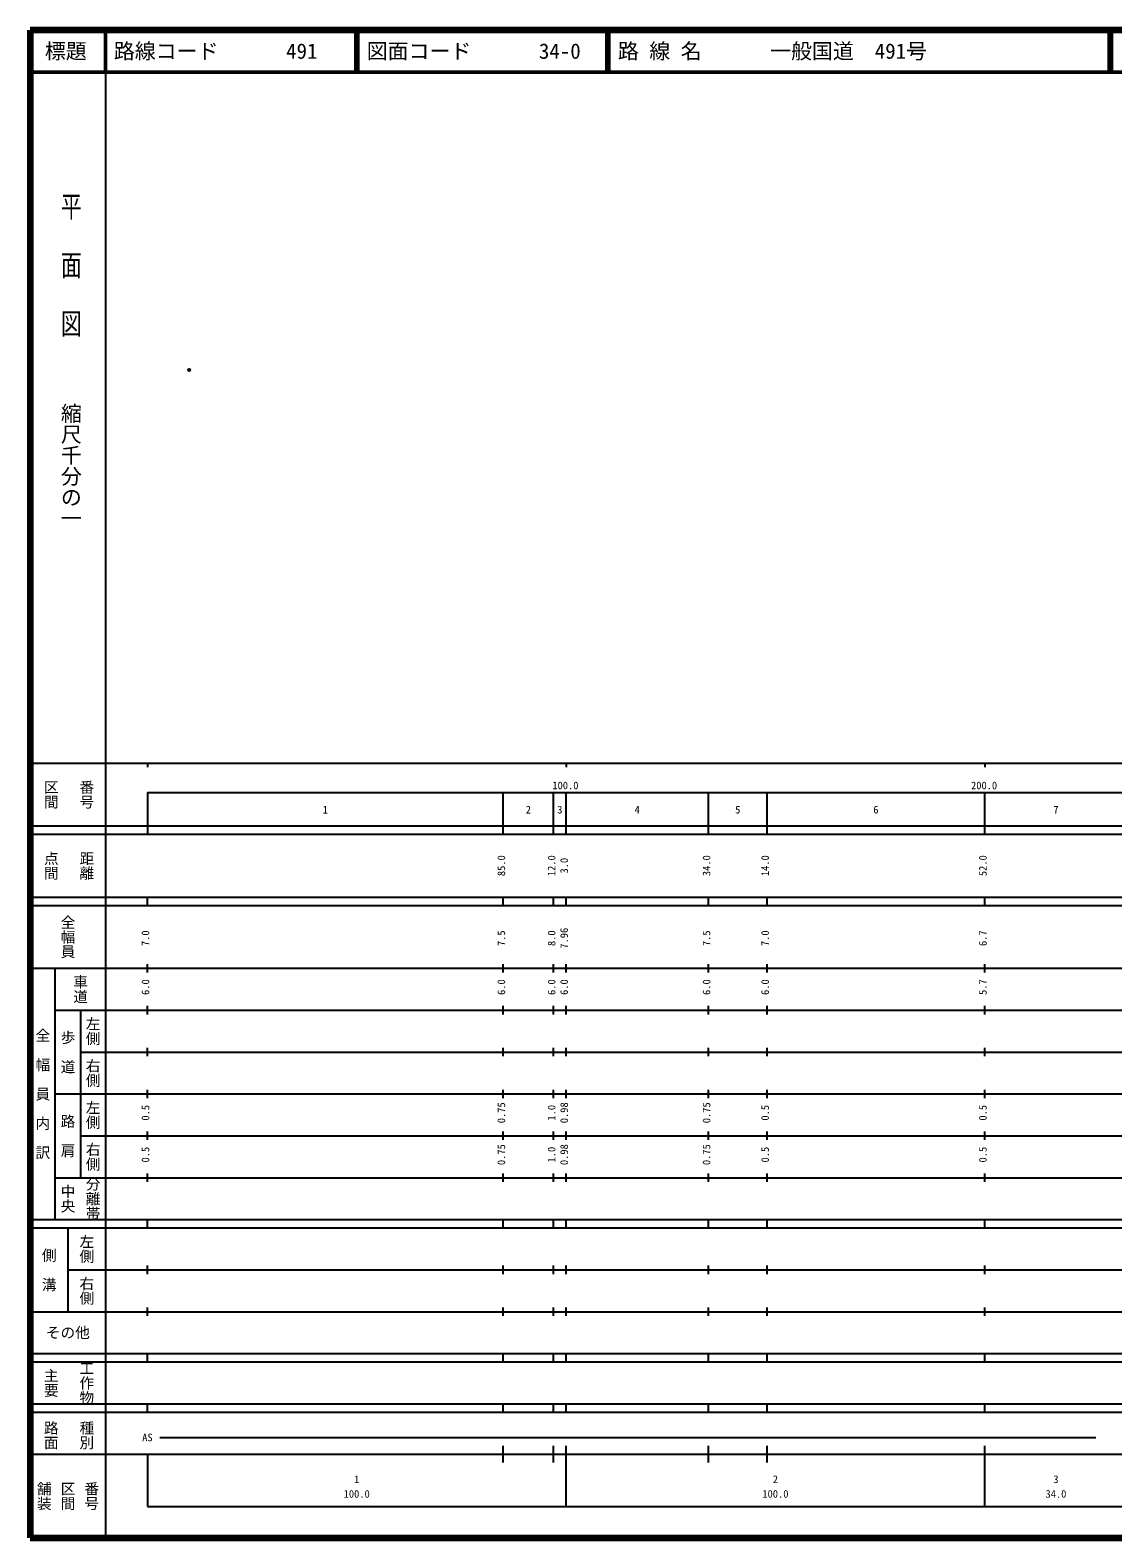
# Model space of a CAD drawing. Units: millimetres on the paper. Extents: x 40 to 680, y 20 to 380.
# Drawn here: x 40 to 298.6, y 20 to 380 of the extents above; entities that cross this region are included whole.
import ezdxf
from ezdxf.enums import TextEntityAlignment as Align

# ---------------------------------------------------------------- set-up
doc = ezdxf.new("R2010")
doc.units = ezdxf.units.MM
doc.header["$PDMODE"] = 32
doc.header["$PDSIZE"] = 0.5
doc.layers.add('M-OTRS', color=6, linetype='Continuous')
doc.layers.add('M-TTL-TXT', color=7, linetype='Continuous')
for name, color, linetype, lineweight in [('M-TTL', 2, 'Continuous', 140), ('M-TTL-BAND', 7, 'Continuous', 25), ('M-TTL-LINE', 7, 'Continuous', 50)]:
    doc.layers.add(name, color=color, linetype=linetype, lineweight=lineweight)
doc.styles.add('@ＭＳ ゴシック', font='')
doc.styles.add('ＭＳ ゴシック', font='')
doc.styles.get('@ＭＳ ゴシック').set_extended_font_data('@MS Gothic')
doc.styles.get('ＭＳ ゴシック').set_extended_font_data('MS Gothic')

msp = doc.modelspace()

# ---------------------------------------------------------------- linework, layer by layer
at = {"layer": 'M-OTRS'}
msp.add_point((77.967, 298.851), dxfattribs=at)
at = {"layer": 'M-TTL'}
for p, q in [((40, 380), (40, 20)), ((680, 380), (40, 380)), ((40, 20), (680, 20))]:
    msp.add_line(p, q, dxfattribs=at)
at = {"layer": 'M-TTL-BAND'}
for p, q in [((58, 370), (58, 20)), ((40, 205), (579, 205)), ((68, 205), (68, 204)), ((168, 205), (168, 204)), ((268, 205), (268, 204)), ((68, 198), (579, 198)), ((68, 198), (68, 188)), ((153, 188), (153, 198)), ((165, 188), (165, 198)), ((168, 188), (168, 198)), ((202, 188), (202, 198)), ((216, 188), (216, 198)), ((268, 188), (268, 198)), ((40, 190), (579, 190)), ((40, 188), (579, 188)), ((40, 173), (579, 173)), ((68, 171), (68, 173)), ((153, 171), (153, 173)), ((165, 171), (165, 173)), ((168, 171), (168, 173)), ((202, 171), (202, 173)), ((216, 171), (216, 173)), ((268, 171), (268, 173)), ((40, 171), (579, 171)), ((40, 156), (579, 156)), ((46, 96), (46, 156)), ((68, 155), (68, 157)), ((153, 155), (153, 157)), ((165, 155), (165, 157)), ((168, 155), (168, 157)), ((202, 155), (202, 157)), ((216, 155), (216, 157)), ((268, 155), (268, 157)), ((46, 146), (579, 146)), ((52, 146), (52, 106)), ((68, 145), (68, 147)), ((153, 145), (153, 147)), ((165, 145), (165, 147)), ((168, 145), (168, 147)), ((202, 145), (202, 147)), ((216, 145), (216, 147)), ((268, 145), (268, 147)), ((68, 135), (68, 137)), ((153, 135), (153, 137)), ((165, 135), (165, 137)), ((168, 135), (168, 137)), ((202, 135), (202, 137)), ((216, 135), (216, 137)), ((268, 135), (268, 137)), ((52, 136), (579, 136)), ((46, 126), (579, 126)), ((68, 125), (68, 127)), ((153, 125), (153, 127)), ((165, 125), (165, 127)), ((168, 125), (168, 127)), ((202, 125), (202, 127)), ((216, 125), (216, 127)), ((268, 125), (268, 127)), ((52, 116), (579, 116)), ((68, 115), (68, 117)), ((153, 115), (153, 117)), ((165, 115), (165, 117)), ((168, 115), (168, 117)), ((202, 115), (202, 117)), ((216, 115), (216, 117)), ((268, 115), (268, 117)), ((46, 106), (579, 106)), ((68, 105), (68, 107)), ((153, 105), (153, 107)), ((165, 105), (165, 107)), ((168, 105), (168, 107)), ((202, 105), (202, 107)), ((216, 105), (216, 107)), ((268, 105), (268, 107)), ((40, 96), (579, 96)), ((40, 94), (579, 94)), ((49, 94), (49, 74)), ((68, 94), (68, 96)), ((153, 94), (153, 96)), ((165, 94), (165, 96)), ((168, 94), (168, 96)), ((202, 94), (202, 96)), ((216, 94), (216, 96)), ((268, 94), (268, 96)), ((49, 84), (579, 84)), ((68, 83), (68, 85)), ((153, 83), (153, 85)), ((165, 83), (165, 85)), ((168, 83), (168, 85)), ((202, 83), (202, 85)), ((216, 83), (216, 85)), ((268, 83), (268, 85)), ((40, 74), (579, 74)), ((68, 73), (68, 75)), ((153, 73), (153, 75)), ((165, 73), (165, 75)), ((168, 73), (168, 75)), ((202, 73), (202, 75)), ((216, 73), (216, 75)), ((268, 73), (268, 75)), ((40, 64), (579, 64)), ((40, 62), (579, 62)), ((68, 62), (68, 64)), ((153, 62), (153, 64)), ((165, 62), (165, 64)), ((168, 62), (168, 64)), ((202, 62), (202, 64)), ((216, 62), (216, 64)), ((268, 62), (268, 64)), ((40, 52), (579, 52)), ((68, 50), (68, 52)), ((153, 50), (153, 52)), ((165, 50), (165, 52)), ((168, 50), (168, 52)), ((202, 50), (202, 52)), ((216, 50), (216, 52)), ((268, 50), (268, 52)), ((40, 50), (579, 50)), ((71, 44), (294.5, 44)), ((40, 40), (579, 40)), ((68, 40), (68, 27.5)), ((153, 38), (153, 42)), ((165, 38), (165, 42)), ((168, 27.5), (168, 42)), ((202, 38), (202, 42)), ((216, 38), (216, 42)), ((268, 27.5), (268, 42)), ((68, 27.5), (579, 27.5))]:
    msp.add_line(p, q, dxfattribs=at)
at = {"layer": 'M-TTL-LINE'}
for p, q in [((58, 380), (58, 370)), ((117.75, 380), (117.75, 370)), ((118.25, 380), (118.25, 370)), ((177.75, 380), (177.75, 370)), ((178.25, 380), (178.25, 370)), ((297.75, 380), (297.75, 370)), ((298.25, 380), (298.25, 370)), ((40, 370), (680, 370))]:
    msp.add_line(p, q, dxfattribs=at)

# ---------------------------------------------------------------- texts
at = {"layer": 'M-TTL-BAND', "style": '@ＭＳ ゴシック', "width": 1.4}
msp.add_text('平  面  図', height=3.666, rotation=270, dxfattribs=at).set_placement((49.777, 306.475), align=Align.MIDDLE_RIGHT)
at = {"layer": 'M-TTL-BAND', "style": '@ＭＳ ゴシック'}
msp.add_text('縮尺千分の一', height=3.666, rotation=270, dxfattribs=at).set_placement((49.777, 261.03), align=Align.MIDDLE_RIGHT)
for s, p in [('区間', (45, 197.5)), ('番号', (53.5, 197.5)), ('点間', (45, 180.5)), ('距離', (53.5, 180.5)), ('全幅員', (49, 163.5)), ('車道', (52, 151)), ('左側', (55, 141)), ('全\u3000幅\u3000員\u3000内\u3000訳', (43, 126)), ('歩\u3000道', (49, 136)), ('右側', (55, 131)), ('左側', (55, 121)), ('路\u3000肩', (49, 116)), ('右側', (55, 111)), ('分離帯', (55, 101)), ('中央', (49, 101)), ('左側', (53.5, 89)), ('側\u3000溝', (44.5, 84)), ('右側', (53.5, 79)), ('工作物', (53.5, 57)), ('主要', (45, 57)), ('路面', (45, 44.5)), ('種別', (53.5, 44.5)), ('舗装', (43.333, 30)), ('区間', (49, 30)), ('番号', (54.667, 30))]:
    msp.add_text(s, height=2.566, rotation=270, dxfattribs=at).set_placement(p, align=Align.MIDDLE_CENTER)
at = {"layer": 'M-TTL-BAND', "style": 'ＭＳ ゴシック'}
for s, p in [('100.0', (167.844, 198.195)), ('200.0', (267.844, 198.195)), ('1', (110.5, 192.405)), ('2', (159, 192.405)), ('3', (166.5, 192.405)), ('4', (185, 192.405)), ('5', (209, 192.405)), ('6', (242, 192.405)), ('7', (285, 192.405)), ('AS', (68, 42.5)), ('1', (118, 32.523)), ('2', (218, 32.523)), ('3', (285, 32.523)), ('100.0', (118, 29.033)), ('100.0', (218, 29.033)), ('34.0', (285, 29.033))]:
    msp.add_text(s, height=1.833, dxfattribs=at).set_placement(p, align=Align.BOTTOM_CENTER)
for s, p in [('85.0', (154, 180.5)), ('12.0', (166, 180.5)), ('3.0', (169, 180.5)), ('34.0', (203, 180.5)), ('14.0', (217, 180.5)), ('52.0', (269, 180.5)), ('7.0', (69, 163.174)), ('7.5', (154, 163.174)), ('8.0', (166, 163.174)), ('7.96', (169, 163.174)), ('7.5', (203, 163.174)), ('7.0', (217, 163.174)), ('6.7', (269, 163.174)), ('6.0', (69, 151.5)), ('6.0', (154, 151.5)), ('6.0', (166, 151.5)), ('6.0', (169, 151.5)), ('6.0', (203, 151.5)), ('6.0', (217, 151.5)), ('5.7', (269, 151.5)), ('0.5', (69, 121.5)), ('0.75', (154, 121.5)), ('1.0', (166, 121.5)), ('0.98', (169, 121.5)), ('0.75', (203, 121.5)), ('0.5', (217, 121.5)), ('0.5', (269, 121.5)), ('0.5', (69, 111.5)), ('0.75', (154, 111.5)), ('1.0', (166, 111.5)), ('0.98', (169, 111.5)), ('0.75', (203, 111.5)), ('0.5', (217, 111.5)), ('0.5', (269, 111.5))]:
    msp.add_text(s, height=1.833, rotation=90, dxfattribs=at).set_placement(p, align=Align.BOTTOM_CENTER)
msp.add_text('その他', height=2.566, dxfattribs=at).set_placement((49, 69), align=Align.MIDDLE_CENTER)
at = {"layer": 'M-TTL-TXT', "style": 'ＭＳ ゴシック'}
msp.add_text('標題', height=3.666, dxfattribs=at).set_placement((48.5, 375), align=Align.MIDDLE_CENTER)
for s, p in [('路線コード', (60, 375)), ('491', (101.142, 375)), ('図面コード', (120.38, 375)), ('34-0', (161.521, 375)), ('路 線 名', (180.38, 375)), ('一般国道\u3000491号', (216.734, 375))]:
    msp.add_text(s, height=3.666, dxfattribs=at).set_placement(p, align=Align.MIDDLE_LEFT)

doc.saveas('drawing.dxf')
